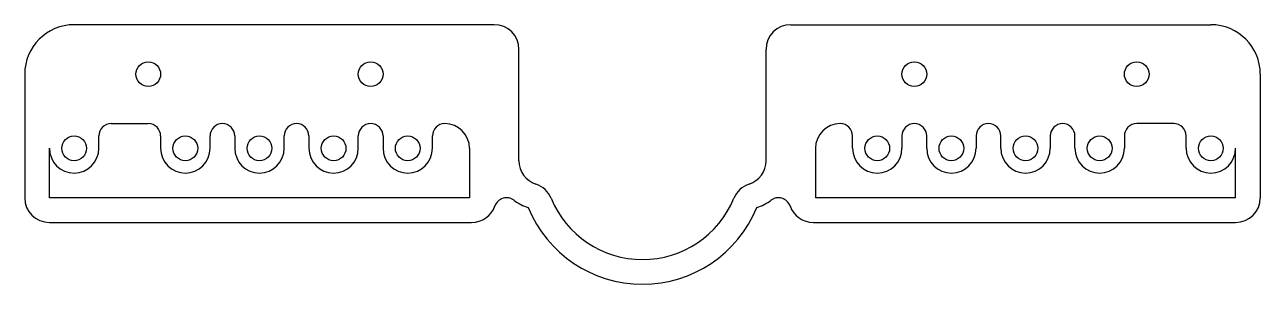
# Model space of a CAD drawing. Header units: millimetres. Extents: x -250 to 250, y -30 to 75.
import ezdxf

# ---------------------------------------------------------------- set-up
doc = ezdxf.new("R2010")
doc.units = ezdxf.units.MM

msp = doc.modelspace()

# ---------------------------------------------------------------- linework, layer by layer
at = {"color": 7, "linetype": 'Continuous', "lineweight": 25}
for p, q in [((-60, 75), (-230, 75)), ((60, 75), (230, 75)), ((-50, 20), (-50, 65)), ((50, 20), (50, 65)), ((-250, 55), (-250, 5)), ((250, 55), (250, 5)), ((-215, 35), (-200, 35)), ((215, 35), (200, 35)), ((-220, 25), (-220, 30)), ((-195, 30), (-195, 25)), ((-175, 25), (-175, 30)), ((-165, 30), (-165, 25)), ((-145, 25), (-145, 30)), ((-135, 30), (-135, 25)), ((-115, 25), (-115, 30)), ((-105, 30), (-105, 25)), ((-85, 25), (-85, 30)), ((85, 25), (85, 30)), ((105, 30), (105, 25)), ((115, 25), (115, 30)), ((135, 30), (135, 25)), ((145, 25), (145, 30)), ((165, 30), (165, 25)), ((175, 25), (175, 30)), ((195, 30), (195, 25)), ((220, 25), (220, 30)), ((-240, 5), (-240, 25)), ((-70, 25), (-70, 5)), ((70, 25), (70, 5)), ((240, 5), (240, 25)), ((-70, 5), (-240, 5)), ((240, 5), (70, 5)), ((-240, -5), (-69.14, -5)), ((69.14, -5), (240, -5))]:
    msp.add_line(p, q, dxfattribs=at)
for centre in [(110, 55), (200, 55), (-200, 55), (-110, 55), (-230, 25), (-185, 25), (-155, 25), (-125, 25), (-95, 25), (95, 25), (125, 25), (155, 25), (185, 25), (230, 25)]:
    msp.add_circle(centre, 5, dxfattribs=at)
for centre, radius, start, end in [((-230, 55), 20, 90, 180), ((-60, 65), 10, 0, 90), ((60, 65), 10, 90, 180), ((230, 55), 20, 0, 90), ((-215, 30), 5, 90, 180), ((-200, 30), 5, 0, 90), ((-170, 30), 5, 0, 180), ((-140, 30), 5, 0, 180), ((-80, 30), 5, 90, 180), ((-80, 25), 10, 0, 90), ((80, 25), 10, 90, 180), ((80, 30), 5, 0, 90), ((140, 30), 5, 360, 180), ((170, 30), 5, 0, 180), ((200, 30), 5, 90, 180), ((215, 30), 5, 0, 90), ((-110, 30), 5, 0, 180), ((110, 30), 5, 0, 180), ((-230, 25), 10, 180, 0), ((-185, 25), 10, 180, 0), ((-155, 25), 10, 180, 0), ((-125, 25), 10, 180, 0), ((-95, 25), 10, 180, 0), ((95, 25), 10, 180, 0), ((125, 25), 10, 180, 0), ((155, 25), 10, 180, 0), ((185, 25), 10, 180, 0), ((230, 25), 10, 180, 0), ((-40, 20), 10, 180, 251.79), ((40, 20), 10, 288.21, 0), ((-46.25, 1), 10, 22.3316, 71.79), ((46.25, 1), 10, 108.21, 157.6684), ((-240, 5), 10, 180, 270), ((-55, 0), 5, 53.1301, 160.5288), ((55, 0), 5, 19.4712, 126.8699), ((-69.14, 5), 10, 270, 340.5288), ((-40, 20), 20, 233.1301, 251.79), ((0, 20), 50, 202.3316, 337.6684), ((0, 20), 40, 202.3316, 337.6684), ((40, 20), 20, 288.21, 306.8699), ((69.14, 5), 10, 199.4712, 270), ((240, 5), 10, 270, 0)]:
    msp.add_arc(centre, radius, start, end, dxfattribs=at)

doc.saveas('drawing.dxf')
